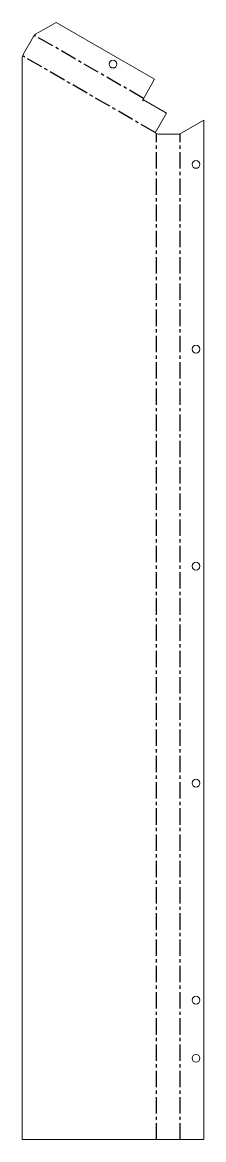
# Model space of a CAD drawing. Header units: millimetres. Extents: x 0 to 141, y 0 to 865.
import ezdxf

# ---------------------------------------------------------------- set-up
doc = ezdxf.new("R2010")
doc.units = ezdxf.units.MM
doc.linetypes.add('CENTERX2', pattern=[20.32, 12.7, -2.54, 2.54, -2.54])

msp = doc.modelspace()

# ---------------------------------------------------------------- linework, layer by layer
at = {"color": 7, "linetype": 'Continuous', "lineweight": 18}
for p, q in [((26.36, 865.02), (10.36, 855.78)), ((26.36, 865.02), (102.67, 820.96)), ((0.68, 840.17), (8.68, 854.03)), ((8.68, 854.03), (8.9, 854.35)), ((8.9, 854.35), (10.36, 855.78)), ((0, 837.85), (0.68, 840.17)), ((0, 837.85), (0, 0)), ((102.67, 820.96), (93.24, 804.63)), ((93.24, 804.63), (93.67, 804.38)), ((93.67, 804.38), (94.02, 804.99)), ((94.02, 804.99), (111.78, 794.74)), ((111.78, 794.74), (103, 779.53)), ((123.71, 779.53), (140.71, 789.35)), ((140.71, 789.35), (140.71, 0)), ((103, 779.53), (105.36, 778.38)), ((121.36, 778.38), (123.71, 779.53)), ((121.36, 778.38), (105.36, 778.38)), ((0, 0), (140.71, 0))]:
    msp.add_line(p, q, dxfattribs=at)
at = {"color": 7, "linetype": 'CENTERX2'}
for p, q in [((94.08, 806.08), (9.48, 854.93)), ((103.09, 779.69), (0.34, 839.01)), ((104.18, 0), (104.18, 778.96)), ((122.53, 0), (122.53, 778.96))]:
    msp.add_line(p, q, dxfattribs=at)
at = {"color": 7, "linetype": 'Continuous', "lineweight": 18}
for centre in [(70.36, 832.69), (134.71, 755), (134.71, 612), (134.71, 444), (134.71, 276), (134.71, 108), (134.71, 63)]:
    msp.add_circle(centre, 3, dxfattribs=at)

doc.saveas('drawing.dxf')
